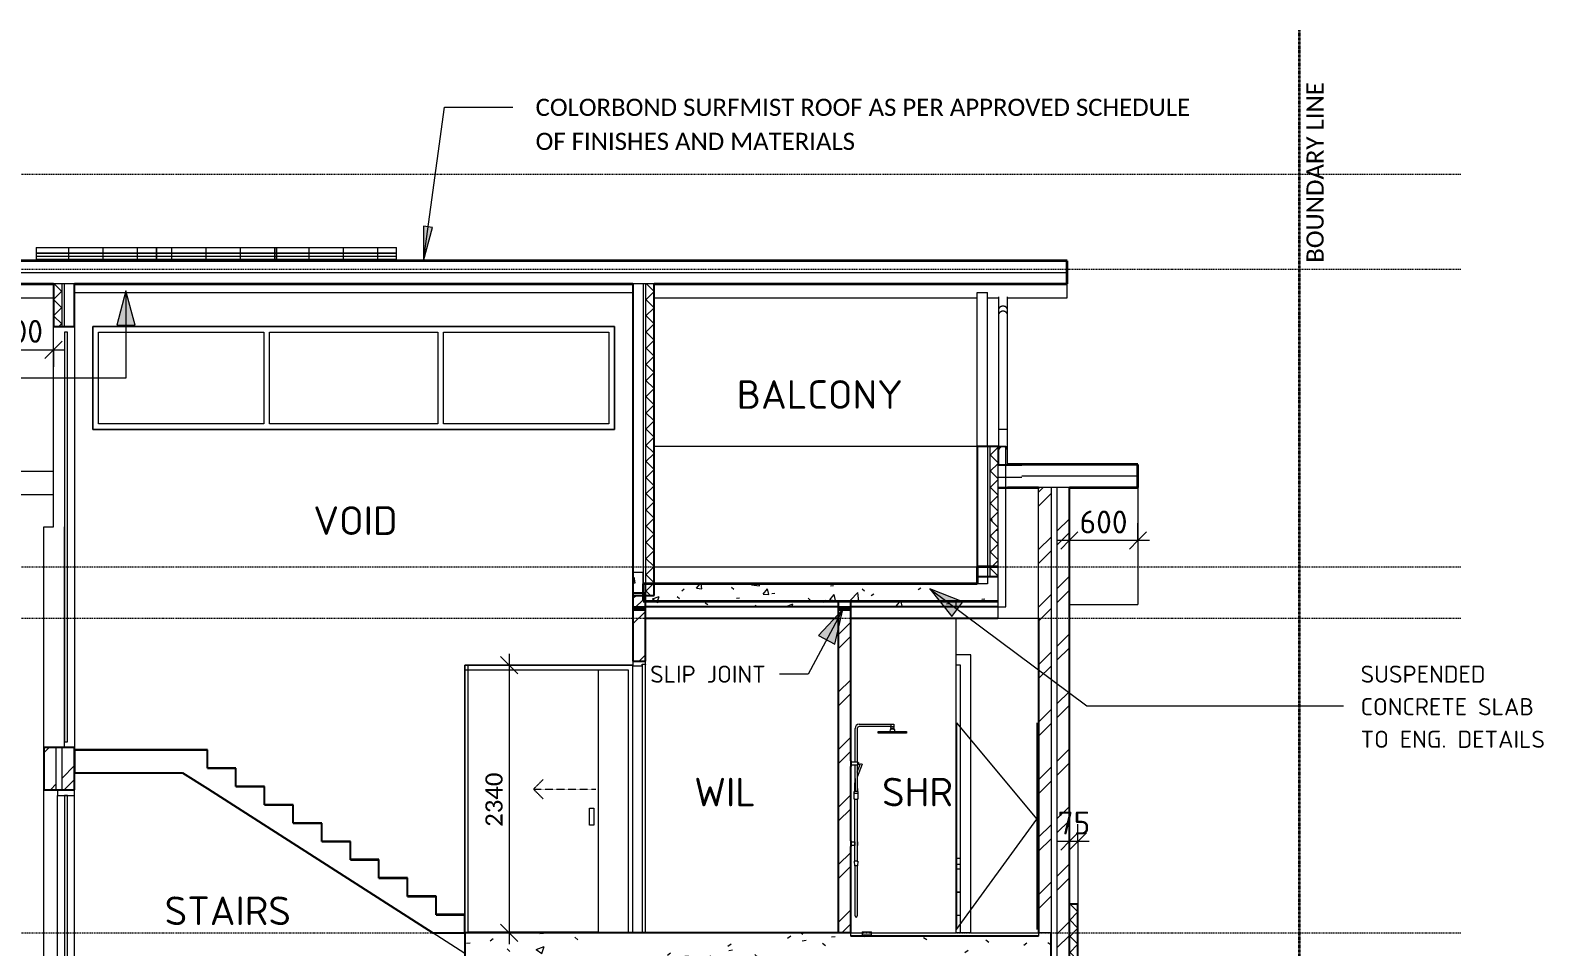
# Model space of a CAD drawing. Header units: millimetres. Extents: x 21069 to 43727, y 26435 to 40228.
# Drawn here: x 30498 to 43727, y 32219 to 40228 of the extents above; entities that cross this region are included whole.
import ezdxf

# ---------------------------------------------------------------- set-up
doc = ezdxf.new("R2010")
doc.units = ezdxf.units.MM
for name, pattern in [('Centre', [30, 12, -6, 6, -6]), ('Dash dot', [8, 4, -2, 0, -2]), ('Elevation Swings', [3, 2, -1])]:
    doc.linetypes.add(name, pattern=pattern)
for name, color, linetype, lineweight in [('A-ANNO-DIMS', 211, 'Continuous', 9), ('A-ANNO-DIMS-100', 211, 'Continuous', 9), ('A-CLNG', 13, 'Continuous', 9), ('A-COLS', 52, 'Continuous', 9), ('A-DETL', 90, 'Continuous', 9), ('A-DETL-GENF', 92, 'Continuous', 9), ('A-DETL-MEDM', 33, 'Continuous', 25), ('A-DETL-THIN', 151, 'Continuous', 9), ('A-DOOR', 31, 'Continuous', 9), ('A-DOOR-FRAM', 31, 'Continuous', 9), ('A-FLOR', 192, 'Continuous', 9), ('A-FLOR-LEVL', 51, 'Continuous', 9), ('A-FLOR-PATT', 8, 'Continuous', 35), ('A-GENM', 13, 'Continuous', 9), ('A-GLAZ', 151, 'Continuous', 9), ('A-ROOF', 132, 'Continuous', 9), ('A-WALL', 113, 'Continuous', 9), ('A-WALL-PATT', 111, 'Continuous', 25), ('E-ELEC-FIXT', 91, 'Continuous', 9), ('G-ANNO-TEXT', 231, 'Continuous', 9), ('I-FURN', 30, 'Continuous', 9), ('I-WALL', 2, 'Continuous', 9), ('P-SANR-FIXT', 6, 'Continuous', 9), ('S-STRS', 31, 'Continuous', 9)]:
    doc.layers.add(name, color=color, linetype=linetype, lineweight=lineweight)
doc.styles.add('Calibri', font='calibri.ttf', dxfattribs={"height": 150})
doc.styles.add('ISOCPEUR', font='ISOCPEUR.ttf', dxfattribs={"height": 200})
doc.styles.add('ISOCPEUR_1', font='ISOCPEUR.ttf', dxfattribs={"height": 150})
doc.styles.add('ISOCPEUR_2', font='ISOCPEUR.ttf', dxfattribs={"height": 250})
doc.dimstyles.new('1_5mm_Calibri_Orange_2', dxfattribs={"dimscale": 304.8, "dimtxt": 176.602264, "dimasz": 0.492126, "dimexe": 0.328084, "dimexo": 0.0625, "dimgap": 0, "dimtad": 1, "dimdec": 0, "dimzin": 0, "dimdsep": 46, "dimtxsty": 'Calibri', "dimblk1": 'OBLIQUE', "dimblk2": 'OBLIQUE', "dimsah": 1, "dimcen": 0.09, "dimdle": 0.328084, "dimazin": 0, "dimtfac": 1, "dimtdec": 4, "dimtix": 1, "dimtmove": 0, "dimatfit": 3, "dimfxl": 0.984252, "dimfxlon": 1, "dimtvp": 1, "dimtolj": 1, "dimtzin": 0, "dimarcsym": 2})
doc.dimstyles.new('2_0mm_ISOCPEUR', dxfattribs={"dimscale": 304.8, "dimtxt": 200.550994, "dimasz": 0.492126, "dimexe": 0.492126, "dimexo": 0.0625, "dimgap": 0, "dimtad": 1, "dimdec": 0, "dimzin": 0, "dimdsep": 46, "dimtxsty": 'ISOCPEUR', "dimblk1": 'OBLIQUE', "dimblk2": 'OBLIQUE', "dimsah": 1, "dimcen": 0.09, "dimdle": 0.328084, "dimazin": 0, "dimtfac": 1, "dimtdec": 4, "dimtix": 1, "dimtmove": 0, "dimatfit": 3, "dimfxl": 1.804462, "dimfxlon": 1, "dimtvp": 1, "dimtolj": 1, "dimtzin": 0, "dimarcsym": 2})
pattern_1 = [(45, (33535.3, 19353.85), (-251.447, 251.447), []), (45, (33535.3, 19734.85), (-251.447, 251.447), [])]
pattern_2 = [(50, (33535.3, 19353.85), (582.989, -51.005), [60.96, -670.56]), (355, (33535.3, 19353.85), (-112.777, 611.382), [48.768, -536.448]), (100.451, (33583.9, 19349.6), (470.216, 560.373), [51.808, -569.888]), (46.184, (33535.3, 19516.4), (867.453, -134.537), [91.44, -1005.84]), (96.636, (33607.6, 19505.2), (759.688, 791.77), [77.71, -854.83]), (351.184, (33535.3, 19516.4), (759.696, 791.76), [73.15, -804.67]), (21, (33616.6, 19475.77), (485.166, -327.249), [60.96, -670.56]), (326, (33616.6, 19475.77), (197.767, 589.402), [48.768, -536.448]), (71.451, (33657, 19448.5), (682.934, 262.148), [51.808, -569.888]), (37.5, (33535.31, 19353.85), (9.883, 270.576), [26.822, -503.123, 26.822, -517.754, -538.48]), (37.5, (33535.31, 19353.85), (9.883, 270.576), [-1074.522, 26.822, -511.658]), (7.5, (33535.3, 19353.85), (213.8225, 320.578), [26.822, -283.667, 26.822, -490.931, -205.232]), (7.5, (33535.3, 19353.85), (213.8225, 320.578), [-828.243, 26.822, -178.41]), (327.5, (33354.06, 19353.85), (433.891, -18.3325), [26.822, -176.378, 26.822, -607.162, -841.248]), (327.5, (33354.06, 19353.85), (433.891, -18.3325), [-837.184, 26.822, -814.426]), (317.5, (33272.78, 19353.85), (474.014, 81.3654), [26.822, -237.338, 26.822, -394.208, -597.408]), (317.5, (33272.78, 19353.85), (474.014, 81.3654), [-685.19, 26.822, -570.586])]
pattern_3 = [(0, (33535.31, 38069.995), (0, 26.147), []), (90, (33535.3, 38070), (-300, 2e-14), [])]
pattern_4 = [(0, (33535.3, 19563.8), (0, 298.858), []), (90, (33535.3, 19563.8), (-300, 2e-14), [])]

# ---------------------------------------------------------------- blocks, each defined once
blk = doc.blocks.new('F_AA 0606 - 1509_1 PANEL_ - F3718-2099822-SECTION B-B')
at = {"layer": 'A-GLAZ', "lineweight": 18}
for p, q in [((30798, 37590), (30798, 34010)), ((30823, 37590), (30798, 37590)), ((30823, 34010), (30823, 37590)), ((30798, 34010), (30823, 34010))]:
    blk.add_line(p, q, dxfattribs=at)
blk = doc.blocks.new('Cavity slider - 1470CSD-2600546-SECTION B-B')
at = {"layer": 'A-DOOR'}
for p, q in [((35465, 32350), (35465, 34640)), ((35385, 33431), (35425, 33431)), ((35385, 33281), (35385, 33431)), ((35425, 33431), (35425, 33281)), ((35425, 33281), (35385, 33281)), ((34325, 32350), (35465, 32350))]:
    blk.add_line(p, q, dxfattribs=at)
at = {"layer": 'A-DOOR', "linetype": 'Elevation Swings'}
for q in [(34981, 33681), (35441, 33596), (34981, 33511)]:
    blk.add_line((34896, 33596), q, dxfattribs=at)
at = {"layer": 'A-DOOR-FRAM'}
for p, q in [((35765, 34680), (34295, 34680)), ((34295, 34680), (34295, 34640)), ((34295, 34680), (34295, 32500)), ((34325, 34680), (34295, 34680)), ((34325, 32340), (34325, 34680)), ((34295, 34640), (35725, 34640)), ((35725, 34640), (35725, 32340))]:
    blk.add_line(p, q, dxfattribs=at)
blk = doc.blocks.new('F_AA 0606 - 1509_1 PANEL_ - F3018-2099795-SECTION B-B')
at = {"layer": 'A-GLAZ', "lineweight": 18}
for p, q in [((30735, 33590), (30735, 33540)), ((30885, 33590), (30735, 33590)), ((30735, 33540), (30885, 33540)), ((30798, 33540), (30798, 30690)), ((30823, 33540), (30798, 33540)), ((30823, 30690), (30823, 33540)), ((30885, 33540), (30885, 33590)), ((30735, 30690), (30735, 30640)), ((30885, 30690), (30735, 30690)), ((30735, 30640), (30885, 30640)), ((30798, 30690), (30823, 30690)), ((30885, 30640), (30885, 30690))]:
    blk.add_line(p, q, dxfattribs=at)
at = {"layer": 'A-GLAZ'}
for p, q in [((30735, 30690), (30735, 33540)), ((30885, 30690), (30885, 33540))]:
    blk.add_line(p, q, dxfattribs=at)
blk = doc.blocks.new('M_Bed-Standard - 1825 x 2007mm - KING-1226963-SECTION B-B')
at = {"layer": 'I-FURN'}
for p, q in [((38590, 32899), (38630, 32899)), ((38590, 32696), (38630, 32696)), ((38630, 32696), (38590, 32696)), ((38630, 32492), (38590, 32492))]:
    blk.add_line(p, q, dxfattribs=at)
blk = doc.blocks.new('3 PANEL 2 transom - AFA1842 SP-1980656-SECTION B-B')
at = {"layer": 'A-GLAZ'}
blk.add_line((38630, 32990), (38590, 32990), dxfattribs=at)
blk = doc.blocks.new('Single - Timber Frame  - 720x2400-1926410-SECTION B-B')
at = {"layer": 'A-DOOR', "lineweight": 18}
for p, q in [((35875, 34685), (35845, 34685)), ((35845, 34685), (35845, 32345)), ((35875, 32345), (35875, 34685)), ((35845, 32345), (35875, 32345))]:
    blk.add_line(p, q, dxfattribs=at)
at = {"layer": 'A-DOOR-FRAM', "lineweight": 18}
for p, q in [((35765, 34715), (35765, 34673)), ((35875, 34715), (35765, 34715)), ((35765, 34673), (35845, 34673)), ((35845, 34673), (35845, 34688)), ((35845, 34688), (35875, 34688)), ((35875, 34688), (35875, 34715))]:
    blk.add_line(p, q, dxfattribs=at)
at = {"layer": 'A-DOOR-FRAM'}
for p, q in [((35765, 32340), (35765, 34673)), ((35875, 34688), (35875, 34685)), ((35845, 32345), (35845, 32340)), ((35875, 32345), (35875, 32340))]:
    blk.add_line(p, q, dxfattribs=at)
blk = doc.blocks.new('Downpipe - 450 Eave-1977526-SECTION B-B')
at = {"layer": 'A-GENM'}
for p, q in [((38961, 37898), (38961, 37781)), ((39041, 37781), (39041, 37898)), ((38961, 37781), (38961, 37737)), ((38961, 37737), (38961, 36590)), ((39041, 37737), (39041, 37781)), ((39041, 36590), (39041, 37737)), ((38961, 36590), (39001, 36590)), ((39002, 36590), (39041, 36590))]:
    blk.add_line(p, q, dxfattribs=at)
for points, knots in [([(39001, 37818), (38997, 37818), (38992, 37817), (38986, 37815), (38981, 37813), (38977, 37811), (38975, 37809), (38972, 37807), (38969, 37804), (38967, 37800), (38965, 37798), (38964, 37795), (38963, 37793), (38962, 37791), (38962, 37789), (38961, 37786), (38961, 37784), (38961, 37782), (38961, 37781)], [0, 0, 0, 0, 0.0833333, 0.125, 0.1666667, 0.2083333, 0.2291667, 0.25, 0.2916667, 0.3333333, 0.3541667, 0.375, 0.3958333, 0.4166667, 0.4375, 0.4583333, 0.4791667, 0.5, 0.5, 0.5, 0.5]), ([(39001, 37773), (38997, 37773), (38992, 37773), (38986, 37771), (38981, 37769), (38977, 37766), (38975, 37764), (38972, 37762), (38969, 37759), (38967, 37756), (38965, 37753), (38964, 37751), (38963, 37749), (38962, 37746), (38962, 37744), (38961, 37742), (38961, 37739), (38961, 37738), (38961, 37737)], [0, 0, 0, 0, 0.0833333, 0.125, 0.1666667, 0.2083333, 0.2291667, 0.25, 0.2916667, 0.3333333, 0.3541667, 0.375, 0.3958333, 0.4166667, 0.4375, 0.4583333, 0.4791667, 0.5, 0.5, 0.5, 0.5]), ([(39041, 37781), (39041, 37782), (39041, 37784), (39041, 37786), (39040, 37789), (39040, 37791), (39039, 37793), (39038, 37795), (39037, 37798), (39036, 37800), (39034, 37802), (39032, 37804), (39030, 37807), (39027, 37809), (39025, 37811), (39021, 37813), (39016, 37815), (39010, 37817), (39004, 37818), (39001, 37818)], [0.5, 0.5, 0.5, 0.5, 0.5208333, 0.5416667, 0.5625, 0.5833333, 0.6041667, 0.625, 0.6458333, 0.6666667, 0.6875, 0.7083333, 0.75, 0.7708333, 0.7916667, 0.8333333, 0.875, 0.9166667, 1, 1, 1, 1]), ([(39041, 37737), (39041, 37738), (39041, 37739), (39041, 37742), (39040, 37744), (39040, 37746), (39039, 37749), (39038, 37751), (39037, 37753), (39036, 37755), (39034, 37757), (39032, 37760), (39030, 37762), (39027, 37764), (39025, 37766), (39021, 37769), (39016, 37771), (39010, 37773), (39004, 37773), (39001, 37773)], [0.5, 0.5, 0.5, 0.5, 0.5208333, 0.5416667, 0.5625, 0.5833333, 0.6041667, 0.625, 0.6458333, 0.6666667, 0.6875, 0.7083333, 0.75, 0.7708333, 0.7916667, 0.8333333, 0.875, 0.9166667, 1, 1, 1, 1])]:
    blk.add_open_spline(points, degree=3, knots=knots, dxfattribs=at)
blk = doc.blocks.new('Solar Panel_ Face Based - Solar Panel_ Face Based-1931305-SECTION B-B')
at = {"layer": 'E-ELEC-FIXT'}
h = blk.add_hatch(dxfattribs=at)
h.set_pattern_fill('FP_8', color=256, style=0, pattern_type=2)
h.set_pattern_definition(pattern_4)
h.paths.add_polyline_path([(30550, 38330), (30550, 38280), (31600, 38280), (31600, 38330)])
h = blk.add_hatch(dxfattribs=at)
h.set_pattern_fill('FP_7', color=256, style=0, pattern_type=2)
h.set_pattern_definition(pattern_3)
h.paths.add_polyline_path([(31600, 38213), (31600, 38280), (30550, 38280), (30550, 38213)])
for p, q in [((30550, 38330), (31600, 38330)), ((30550, 38330), (30550, 38280)), ((30550, 38280), (30550, 38213)), ((31600, 38280), (30550, 38280)), ((31600, 38280), (31600, 38330)), ((31600, 38213), (31600, 38280))]:
    blk.add_line(p, q, dxfattribs=at)
blk = doc.blocks.new('Solar Panel_ Face Based - Solar Panel_ Face Based-V19-SECTION B-B')
at = {"layer": 'E-ELEC-FIXT'}
h = blk.add_hatch(dxfattribs=at)
h.set_pattern_fill('FP_8', color=256, style=0, pattern_type=2)
h.set_pattern_definition(pattern_4)
h.paths.add_polyline_path([(31600, 38330), (31600, 38280), (32650, 38280), (32650, 38330)])
h = blk.add_hatch(dxfattribs=at)
h.set_pattern_fill('FP_7', color=256, style=0, pattern_type=2)
h.set_pattern_definition(pattern_3)
h.paths.add_polyline_path([(32650, 38213), (32650, 38280), (31600, 38280), (31600, 38213)])
for p, q in [((31600, 38330), (32650, 38330)), ((31600, 38330), (31600, 38280)), ((31600, 38280), (31600, 38213)), ((32650, 38280), (31600, 38280)), ((32650, 38280), (32650, 38330)), ((32650, 38213), (32650, 38280))]:
    blk.add_line(p, q, dxfattribs=at)
blk = doc.blocks.new('Solar Panel_ Face Based - Solar Panel_ Face Based-V20-SECTION B-B')
at = {"layer": 'E-ELEC-FIXT'}
h = blk.add_hatch(dxfattribs=at)
h.set_pattern_fill('FP_8', color=256, style=0, pattern_type=2)
h.set_pattern_definition(pattern_4)
h.paths.add_polyline_path([(33700, 38280), (33700, 38330), (32650, 38330), (32650, 38280), (33301, 38280)])
h = blk.add_hatch(dxfattribs=at)
h.set_pattern_fill('FP_7', color=256, style=0, pattern_type=2)
h.set_pattern_definition(pattern_3)
h.paths.add_polyline_path([(32650, 38213), (33700, 38213), (33700, 38280), (32650, 38280)])
for p, q in [((32650, 38330), (33700, 38330)), ((32650, 38330), (32650, 38280)), ((32650, 38280), (32650, 38213)), ((33700, 38280), (32650, 38280)), ((33700, 38280), (33700, 38330)), ((33700, 38213), (33700, 38280))]:
    blk.add_line(p, q, dxfattribs=at)
blk = doc.blocks.new('Downpipe - 450 Eave-2002628-SECTION B-B')
at = {"layer": 'A-GENM'}
for p, q in [((38961, 36740), (38961, 36550)), ((39001, 36740), (38961, 36740)), ((39041, 36740), (39001, 36740)), ((39041, 36550), (39041, 36740)), ((38961, 36550), (38961, 36428)), ((39041, 36428), (39041, 36550)), ((38961, 36235), (38961, 36225)), ((39041, 36225), (39041, 36235))]:
    blk.add_line(p, q, dxfattribs=at)
for points, knots in [([(39001, 36590), (38997, 36590), (38992, 36589), (38986, 36587), (38981, 36585), (38977, 36582), (38975, 36580), (38972, 36578), (38969, 36574), (38967, 36571), (38965, 36568), (38964, 36565), (38963, 36563), (38962, 36560), (38962, 36558), (38961, 36555), (38961, 36553), (38961, 36551), (38961, 36550)], [0, 0, 0, 0, 0.0833333, 0.125, 0.1666667, 0.2083333, 0.2291667, 0.25, 0.2916667, 0.3333333, 0.3541667, 0.375, 0.3958333, 0.4166667, 0.4375, 0.4583333, 0.4791667, 0.5, 0.5, 0.5, 0.5]), ([(39041, 36550), (39041, 36551), (39041, 36553), (39041, 36555), (39040, 36558), (39040, 36560), (39039, 36563), (39038, 36565), (39037, 36568), (39036, 36570), (39034, 36572), (39032, 36575), (39030, 36578), (39027, 36580), (39025, 36582), (39021, 36585), (39016, 36587), (39010, 36589), (39004, 36590), (39001, 36590)], [0.5, 0.5, 0.5, 0.5, 0.5208333, 0.5416667, 0.5625, 0.5833333, 0.6041667, 0.625, 0.6458333, 0.6666667, 0.6875, 0.7083333, 0.75, 0.7708333, 0.7916667, 0.8333333, 0.875, 0.9166667, 1, 1, 1, 1])]:
    blk.add_open_spline(points, degree=3, knots=knots, dxfattribs=at)
blk = doc.blocks.new('3 PANEL 2 transom - FFF0946-1778814-SECTION B-B')
at = {"layer": 'A-GLAZ'}
for p, q in [((31045, 37640), (31045, 36740)), ((35605, 37640), (31045, 37640)), ((31095, 36790), (31095, 37590)), ((31095, 37590), (32540, 37590)), ((32540, 37590), (32540, 36790)), ((32590, 36790), (32590, 37590)), ((32590, 37590), (34060, 37590)), ((34060, 37590), (34060, 36790)), ((34110, 37590), (35555, 37590)), ((34110, 36790), (34110, 37590)), ((35555, 37590), (35555, 36790)), ((35605, 36740), (35605, 37640)), ((32540, 36790), (31095, 36790)), ((34060, 36790), (32590, 36790)), ((35555, 36790), (34110, 36790)), ((31045, 36740), (35605, 36740))]:
    blk.add_line(p, q, dxfattribs=at)
blk = doc.blocks.new('89563_Cavity_Sliding_Door_single - 820CSD-2448972-SECTION B-B')
at = {"layer": 'A-DOOR-FRAM'}
for p, q in [((38720, 34770), (38590, 34770)), ((38630, 34680), (38590, 34680)), ((38630, 32340), (38630, 34680)), ((38720, 32340), (38720, 34770)), ((38720, 32340), (38630, 32340))]:
    blk.add_line(p, q, dxfattribs=at)
blk = doc.blocks.new('HH Shower - Wincrest Shower-2580537-SECTION B-B')
at = {"layer": 'A-GENM'}
for p, q in [((38595, 34177), (38595, 32370)), ((38595, 34177), (39295, 33333)), ((39295, 34177), (39295, 32370)), ((38595, 32370), (39295, 33333))]:
    blk.add_line(p, q, dxfattribs=at)
at = {"layer": 'P-SANR-FIXT'}
for p, q in [((37744, 34163), (38020, 34163)), ((38020, 34143), (37744, 34143)), ((38020, 34165), (38046, 34165)), ((38020, 34163), (38020, 34165)), ((38020, 34140), (38020, 34143)), ((38024, 34140), (38020, 34140)), ((38021, 34137), (38024, 34137)), ((38021, 34127), (38021, 34136)), ((38042, 34140), (38024, 34140)), ((38024, 34137), (38024, 34140)), ((38042, 34137), (38024, 34137)), ((38042, 34140), (38042, 34137)), ((38046, 34140), (38042, 34140)), ((38042, 34137), (38046, 34137)), ((38046, 34165), (38046, 34140)), ((38046, 34136), (38046, 34127)), ((37707, 33835), (37707, 34126)), ((37727, 34126), (37727, 33883)), ((37908, 34101), (38015, 34101)), ((37908, 34090), (37908, 34101)), ((37909, 34090), (37908, 34090)), ((37908, 34088), (37909, 34088)), ((37908, 34085), (37908, 34088)), ((38158, 34085), (37908, 34085)), ((37909, 34090), (38157, 34090)), ((37909, 34088), (37909, 34090)), ((38157, 34088), (37909, 34088)), ((38015, 34101), (38016, 34118)), ((38015, 34101), (38051, 34101)), ((38018, 34120), (38022, 34120)), ((38022, 34126), (38021, 34126)), ((38045, 34120), (38022, 34120)), ((38023, 34126), (38044, 34126)), ((38046, 34126), (38045, 34126)), ((38045, 34120), (38049, 34120)), ((38051, 34118), (38051, 34101)), ((38051, 34101), (38158, 34101)), ((38157, 34090), (38157, 34088)), ((38158, 34090), (38157, 34090)), ((38157, 34088), (38158, 34088)), ((38158, 34101), (38158, 34090)), ((38158, 34088), (38158, 34085)), ((37727, 33883), (37727, 33835)), ((37670, 33845), (37673, 33845)), ((37670, 33795), (37670, 33845)), ((37673, 33795), (37670, 33795)), ((37673, 33845), (37673, 33835)), ((37673, 33835), (37673, 33805)), ((37673, 33835), (37707, 33835)), ((37673, 33805), (37673, 33795)), ((37707, 33805), (37673, 33805)), ((37706, 33835), (37726, 33835)), ((37726, 33805), (37706, 33805)), ((37707, 33690), (37707, 33805)), ((37727, 33835), (37728, 33835)), ((37727, 33746), (37754, 33820)), ((37768, 33815), (37727, 33702)), ((37727, 33805), (37727, 33746)), ((37728, 33805), (37727, 33805)), ((37727, 33746), (37727, 33576)), ((37728, 33835), (37728, 33830)), ((37728, 33830), (37728, 33810)), ((37728, 33830), (37736, 33830)), ((37728, 33810), (37728, 33805)), ((37736, 33810), (37728, 33810)), ((37736, 33830), (37736, 33810)), ((37754, 33820), (37768, 33815)), ((37704, 33576), (37704, 33652)), ((37707, 33690), (37707, 33576)), ((37727, 33702), (37727, 33633)), ((37727, 33633), (37730, 33577)), ((37700, 33576), (37704, 33576)), ((37700, 33560), (37700, 33576)), ((37702, 33560), (37700, 33560)), ((37700, 33559), (37702, 33559)), ((37700, 33510), (37700, 33559)), ((37706, 33510), (37700, 33510)), ((37702, 33560), (37731, 33560)), ((37702, 33559), (37702, 33560)), ((37731, 33559), (37702, 33559)), ((37727, 33576), (37704, 33576)), ((37706, 33510), (37727, 33510)), ((37706, 33135), (37706, 33510)), ((37729, 33577), (37727, 33577)), ((37727, 33510), (37727, 33135)), ((37733, 33510), (37727, 33510)), ((37729, 33577), (37729, 33576)), ((37730, 33577), (37729, 33577)), ((37729, 33576), (37733, 33576)), ((37731, 33560), (37731, 33559)), ((37733, 33560), (37731, 33560)), ((37731, 33559), (37733, 33559)), ((37733, 33576), (37733, 33560)), ((37733, 33559), (37733, 33510)), ((37670, 33145), (37673, 33145)), ((37670, 33095), (37670, 33145)), ((37673, 33095), (37670, 33095)), ((37673, 33145), (37673, 33135)), ((37673, 33135), (37673, 33105)), ((37673, 33135), (37706, 33135)), ((37673, 33105), (37673, 33095)), ((37706, 33105), (37673, 33105)), ((37705, 33105), (37705, 33135)), ((37706, 33135), (37706, 33105)), ((37706, 32967), (37706, 33105)), ((37727, 33135), (37727, 33105)), ((37727, 33135), (37728, 33135)), ((37727, 33105), (37727, 32967)), ((37728, 33105), (37727, 33105)), ((37728, 33135), (37728, 33105)), ((37702, 32967), (37706, 32967)), ((37705, 32927), (37702, 32967)), ((37727, 32967), (37707, 32967)), ((37727, 32967), (37732, 32967)), ((37732, 32967), (37729, 32927)), ((37707, 32927), (37705, 32927)), ((37727, 32927), (37707, 32927)), ((37707, 32488), (37707, 32927)), ((37727, 32927), (37727, 32488)), ((37729, 32927), (37727, 32927))]:
    blk.add_line(p, q, dxfattribs=at)
for centre, radius, start, end in [((37744, 34126), 37.2, 90, 180), ((37744, 34126), 16.9, 90, 180), ((38009, 34153), 15, 318.1223, 41.8777), ((38021, 34136), 0.6, 90, 180), ((38046, 34136), 0.6, 0, 90), ((38018, 34118), 1.95, 93.645, 177.0636), ((38021, 34127), 0.5, 180, 239.9068), ((38021, 34127), 0.5, 240, 270), ((38022, 34124), 2, 39.3937, 90), ((38022, 34122), 2, 270, 320.6063), ((38021, 34123), 3.58, 320.6063, 39.3937), ((38046, 34123), 3.58, 140.6063, 219.3937), ((38045, 34124), 2, 90, 140.6063), ((38045, 34122), 2, 219.3937, 270), ((38046, 34127), 0.5, 300.0932, 0), ((38046, 34127), 0.5, 270, 300), ((38049, 34118), 1.95, 2.9364, 86.355), ((37869, 33658), 165, 168.9178, 182.1689), ((37717, 32488), 10, 180, 0)]:
    blk.add_arc(centre, radius, start, end, dxfattribs=at)
blk = doc.blocks.new('tile grate - 1000x80-2570726-SECTION B-B')
at = {"layer": 'P-SANR-FIXT'}
for p, q in [((37760, 32340), (37770, 32340)), ((37770, 32350), (37850, 32350)), ((37770, 32350), (37770, 32320)), ((37850, 32320), (37770, 32320)), ((37850, 32320), (37850, 32350)), ((37850, 32340), (37858, 32340))]:
    blk.add_line(p, q, dxfattribs=at)
blk = doc.blocks.new('DIMBLOCK8-SECTION B-B')
at = {"layer": 'A-ANNO-DIMS-100'}
for p, q in [((30700, 37436), (30700, 37986)), ((30100, 37436), (30100, 37765)), ((30100, 37436), (30175, 37511)), ((30700, 37436), (30775, 37511)), ((30000, 37436), (30800, 37436)), ((30100, 37436), (30025, 37361)), ((30100, 37436), (30100, 37286)), ((30700, 37436), (30625, 37361)), ((30700, 37436), (30700, 37286))]:
    blk.add_line(p, q, dxfattribs=at)
at = {"layer": 'A-ANNO-DIMS-100', "color": 0, "insert": (30190, 37697), "char_height": 200, "width": 504.03, "attachment_point": 1, "line_spacing_factor": 1.135194, "style": 'ISOCPEUR'}
blk.add_mtext('600', dxfattribs=at)
blk = doc.blocks.new('_Oblique')
at = {"color": 0, "linetype": 'ByBlock', "lineweight": -2}
blk.add_line((-0.5, -0.5), (0.5, 0.5), dxfattribs=at)
blk = doc.blocks.new('DIMBLOCK9-SECTION B-B')
at = {"layer": 'A-ANNO-DIMS-100'}
for p, q in [((39580, 35770), (39580, 35920)), ((40180, 35770), (40180, 35920)), ((40280, 35770), (39480, 35770)), ((39580, 35770), (39505, 35695)), ((39580, 35770), (39655, 35845)), ((39580, 35770), (39580, 35220)), ((40180, 35770), (40105, 35695)), ((40180, 35770), (40255, 35845)), ((40180, 35770), (40180, 35521))]:
    blk.add_line(p, q, dxfattribs=at)
at = {"layer": 'A-ANNO-DIMS-100', "color": 0, "insert": (39670, 36031), "char_height": 200, "width": 504.03, "attachment_point": 1, "line_spacing_factor": 1.135194, "style": 'ISOCPEUR'}
blk.add_mtext('600', dxfattribs=at)
blk = doc.blocks.new('DIMBLOCK10-SECTION B-B')
at = {"layer": 'A-ANNO-DIMS-100'}
for p, q in [((39580, 33139), (39580, 33289)), ((39580, 33139), (39655, 33214)), ((39655, 33139), (39655, 33289)), ((39655, 33139), (39730, 33214)), ((39755, 33139), (39480, 33139)), ((39580, 33139), (39505, 33064)), ((39580, 33139), (39580, 32589)), ((39655, 33139), (39580, 33064)), ((39655, 33139), (39655, 32589))]:
    blk.add_line(p, q, dxfattribs=at)
at = {"layer": 'A-ANNO-DIMS-100', "color": 0, "insert": (39478, 33400), "char_height": 200, "width": 336.02, "attachment_point": 1, "line_spacing_factor": 1.135194, "style": 'ISOCPEUR'}
blk.add_mtext('75', dxfattribs=at)
blk = doc.blocks.new('DIMBLOCK15-SECTION B-B')
at = {"layer": 'A-ANNO-DIMS-100'}
for p, q in [((34684, 34680), (34584, 34680)), ((34684, 34680), (34609, 34755)), ((34684, 34780), (34684, 32240)), ((34684, 34680), (34759, 34605)), ((34684, 34680), (34984, 34680)), ((34684, 32340), (34609, 32415)), ((34684, 32340), (34584, 32340)), ((34684, 32340), (34759, 32265)), ((34684, 32340), (34984, 32340))]:
    blk.add_line(p, q, dxfattribs=at)
at = {"layer": 'A-ANNO-DIMS-100', "color": 0, "insert": (34476, 33267), "char_height": 150, "width": 583.66, "attachment_point": 1, "rotation": 90, "line_spacing_factor": 1.158048, "style": 'Calibri'}
blk.add_mtext('2340', dxfattribs=at)

msp = doc.modelspace()

# ---------------------------------------------------------------- hatches: boundary and pattern name
at = {"layer": 'A-DETL-GENF'}
h = msp.add_hatch(dxfattribs=at)
h.set_pattern_fill('FP_5', style=0, pattern_type=2)
h.set_pattern_definition(pattern_2)
h.paths.add_polyline_path([(35765.4, 35190), (38955.4, 35190), (38955.4, 36225), (39025.4, 36225), (39025.4, 36235), (38955.4, 36235), (38955.4, 36428), (39025.4, 36428), (39025.4, 36590), (38865.4, 36590), (38865.4, 35390), (35855.4, 35390), (35855.4, 35490), (35765.4, 35490), (35765.4, 35264)])
for points in [[(35765.4, 35190), (35765.4, 35160), (35875.4, 35160), (35875.4, 35190)], [(37670.4, 35160), (37670.4, 35190), (37560.4, 35190), (37560.4, 35160), (37593.3, 35160)]]:
    msp.add_hatch(color=8, dxfattribs=at).paths.add_polyline_path(points)
h = msp.add_hatch(dxfattribs=at)
h.set_pattern_fill('FP_9', style=0, pattern_type=2)
h.set_pattern_definition([(50, (33535.3, 19353.85), (728.737, -63.756), [76.2, -838.2]), (355, (33535.3, 19353.85), (-140.97, 764.228), [60.96, -670.56]), (100.451, (33596.04, 19348.54), (587.77, 700.467), [64.76, -712.36]), (46.184, (33535.3, 19557.05), (1084.316, -168.17), [114.3, -1257.3]), (96.636, (33625.7, 19543), (949.61, 989.71), [97.14, -1068.54]), (351.184, (33535.3, 19557), (949.62, 989.7), [91.44, -1005.84]), (21, (33636.9, 19506.25), (606.458, -409.06), [76.2, -838.2]), (326, (33636.9, 19506.25), (247.21, 736.753), [60.96, -670.56]), (71.451, (33687.45, 19472.16), (853.67, 327.685), [64.76, -712.36]), (37.5, (33535.3, 19353.85), (12.3547, 338.22), [33.528, -628.904, 33.528, -647.192, -673.1]), (37.5, (33535.3, 19353.85), (12.3547, 338.22), [-1343.152, 33.528, -639.572]), (7.5, (33535.3, 19353.85), (267.279, 400.722), [33.528, -354.584, 33.528, -613.664, -256.54]), (7.5, (33535.3, 19353.85), (267.279, 400.722), [-1035.304, 33.528, -223.012]), (327.5, (33308.74, 19353.85), (542.3633, -22.9153), [33.528, -220.472, 33.528, -1810.512]), (327.5, (33308.74, 19353.85), (542.3633, -22.9153), [-287.528, -758.952, 33.528, -1018.032]), (317.5, (33207.14, 19353.85), (592.517, 101.707), [33.528, -296.672, 33.528, -492.76, -746.76]), (317.5, (33207.14, 19353.85), (592.517, 101.707), [-856.488, 33.528, -713.232])])
h.paths.add_polyline_path([(39420.4, 32110), (39420.4, 32341), (39310.4, 32341), (39310.4, 32310), (37670.4, 32310), (37670.4, 32340), (34295.4, 32340), (34295.4, 32110), (39310.4, 32110)])
at = {"layer": 'A-FLOR-PATT', "lineweight": 9}
h = msp.add_hatch(dxfattribs=at)
h.set_pattern_fill('FP_5', color=256, style=0, pattern_type=2)
h.set_pattern_definition(pattern_2)
h.paths.add_polyline_path([(38775.4, 35390), (38955.4, 35390), (38955.4, 35540), (38775.4, 35540)])
h = msp.add_hatch(dxfattribs=at)
h.set_pattern_fill('FP_5', color=256, style=0, pattern_type=2)
h.set_pattern_definition(pattern_2)
h.paths.add_polyline_path([(38129.9, 35240), (38955.4, 35240), (38955.4, 35390), (35855.4, 35390), (35855.4, 35240), (37593.3, 35240)])
at = {"layer": 'A-WALL-PATT', "lineweight": 9}
h = msp.add_hatch(dxfattribs=at)
h.set_pattern_fill('FP_2', color=256, angle=-225, style=0, pattern_type=2)
h.set_pattern_definition([(315, (30700.45, 37026.96), (70.711, 70.711), []), (45, (30700.45, 37026.96), (-70.711, 70.711), [])])
h.paths.add_polyline_path([(30700.4, 37640), (30775.4, 37640), (30775.4, 38011.5), (30700.4, 38011.5)])
h = msp.add_hatch(dxfattribs=at)
h.set_pattern_fill('FP_3', color=256, angle=135, style=0, pattern_type=2)
h.set_pattern_definition([(135, (35950.45, 36672.35), (-70.711, -70.711), []), (225, (35950.45, 36672.35), (70.711, -70.711), [])])
h.paths.add_polyline_path([(35950.4, 35290), (35950.4, 38011.5), (35875.4, 38011.5), (35875.4, 35290)])
h = msp.add_hatch(dxfattribs=at)
h.set_pattern_fill('FP_6', color=256, angle=135, style=0, pattern_type=2)
h.set_pattern_definition([(135, (38960.45, 36022), (-70.71, -70.71), []), (225, (38960.45, 36022), (70.71, -70.71), [])])
h.paths.add_polyline_path([(38955.4, 35454), (38955.4, 36225), (38960.4, 36225), (38960.4, 36235), (38955.4, 36235), (38955.4, 36428), (38960.4, 36428), (38960.4, 36590), (38885.4, 36590), (38885.4, 35454)])
h = msp.add_hatch(dxfattribs=at)
h.set_pattern_fill('FP_1', color=256, style=0, pattern_type=2)
h.set_pattern_definition(pattern_1)
h.paths.add_polyline_path([(39310.4, 31890), (39420.4, 31890), (39420.4, 32110), (39310.4, 32110), (39310.4, 31954.4)])
h.paths.add_polyline_path([(39420.4, 32341), (39420.4, 36232.9), (39310.4, 36232.9), (39310.4, 32341), (39337.1, 32341)])
h = msp.add_hatch(dxfattribs=at)
h.set_pattern_fill('FP_1', color=256, style=0, pattern_type=2)
h.set_pattern_definition(pattern_1)
h.paths.add_polyline_path([(39580.4, 31890), (39580.4, 36232.9), (39470.4, 36232.9), (39471.2, 31890)])
h = msp.add_hatch(dxfattribs=at)
h.set_pattern_fill('FP_1', color=256, style=0, pattern_type=2)
h.set_pattern_definition(pattern_1)
h.paths.add_polyline_path([(35875.4, 34715), (35875.4, 35310), (35765.4, 35310), (35765.4, 34715)])
h = msp.add_hatch(dxfattribs=at)
h.set_pattern_fill('FP_1', color=256, style=0, pattern_type=2)
h.set_pattern_definition(pattern_1)
h.paths.add_polyline_path([(37560.4, 32340), (37670.4, 32340), (37670.4, 35240), (37560.4, 35240), (37560.4, 32368.1)])
h = msp.add_hatch(dxfattribs=at)
h.set_pattern_fill('FP_1', color=256, style=0, pattern_type=2)
h.set_pattern_definition(pattern_1)
h.paths.add_polyline_path([(30615.4, 33590), (30725.4, 33590), (30725.4, 33960), (30615.4, 33960), (30615.4, 33609.2)])
h = msp.add_hatch(dxfattribs=at)
h.set_pattern_fill('FP_1', color=256, style=0, pattern_type=2)
h.set_pattern_definition(pattern_1)
h.paths.add_polyline_path([(30885.4, 33590), (30885.4, 33960), (30775.4, 33960), (30775.4, 33590)])
h = msp.add_hatch(dxfattribs=at)
h.set_pattern_fill('FP_4', color=256, angle=135, style=0, pattern_type=2)
h.set_pattern_definition([(135, (39655.45, 32240), (-70.71, -70.71), []), (225, (39655.45, 32240), (70.71, -70.71), [])])
h.paths.add_polyline_path([(39655.4, 31890), (39655.4, 32590), (39580.4, 32590), (39580.4, 31890)])
at = {"layer": 'G-ANNO-TEXT'}
for points in [[(33933.7, 38213.3), (34013.8, 38505), (33935.6, 38515.8)], [(31334.4, 37950.4), (31254, 37650.4), (31414.8, 37650.4)], [(38361, 35348.1), (38553.3, 35104.3), (38649.5, 35233.1)], [(37600, 35165.7), (37387.6, 34939.2), (37529.3, 34863.3)]]:
    msp.add_hatch(color=7, dxfattribs=at).paths.add_polyline_path(points)

# ---------------------------------------------------------------- linework, layer by layer
at = {"layer": 'A-CLNG', "lineweight": 25}
for p, q in [((37560.4, 35190), (35875.4, 35190)), ((35875.4, 35090), (37560.4, 35090)), ((38955.4, 35190), (37670.4, 35190)), ((37670.4, 35090), (38955.4, 35090))]:
    msp.add_line(p, q, dxfattribs=at)
at = {"layer": 'A-COLS'}
for p, q in [((38775.4, 37935.7), (38865.4, 37935.7)), ((38775.4, 36590), (38775.4, 37935.7)), ((38865.4, 36590), (38865.4, 37935.7))]:
    msp.add_line(p, q, dxfattribs=at)
at = {"layer": 'A-DETL', "linetype": 'Dash dot', "lineweight": 35}
msp.add_line((41589.1, 40228.5), (41589.1, 29840.4), dxfattribs=at)
at = {"layer": 'A-DETL'}
for p, q in [((39025.4, 36590), (38865.4, 36590)), ((38865.4, 36590), (38865.4, 35390)), ((39025.4, 35190), (39025.4, 36590)), ((34295.4, 32160.9), (33847.2, 32447.8)), ((37670.4, 32310), (37670.4, 32340)), ((39420.4, 32341), (39310.4, 32341)), ((39310.4, 32341), (39310.4, 32310))]:
    msp.add_line(p, q, dxfattribs=at)
at = {"layer": 'A-DETL-MEDM'}
for p, q in [((39166.3, 36428), (38955.4, 36428)), ((34295.4, 32340), (34295.4, 32110)), ((37670.4, 32340), (34295.4, 32340)), ((39310.4, 32310), (37670.4, 32310)), ((39420.4, 32110), (39420.4, 32341))]:
    msp.add_line(p, q, dxfattribs=at)
at = {"layer": 'A-DETL-THIN'}
for p, q in [((38955.4, 36428), (38955.4, 36323.5)), ((38955.4, 36323.5), (38955.4, 36235)), ((38955.4, 36323.5), (39166.3, 36323.5)), ((38955.4, 36235), (39166.3, 36235)), ((38955.4, 36225), (38955.4, 35090)), ((39310.4, 36225), (38955.4, 36225)), ((39310.4, 35090), (39310.4, 36225)), ((35855.4, 35490), (35765.4, 35490)), ((35765.4, 35490), (35765.4, 35190)), ((35855.4, 35390), (35855.4, 35490)), ((38865.4, 35390), (35855.4, 35390)), ((35765.4, 35190), (39025.4, 35190)), ((35875.4, 35190), (35765.4, 35190)), ((35765.4, 35190), (35765.4, 35160)), ((35765.4, 35160), (35875.4, 35160)), ((35875.4, 35160), (35875.4, 35190)), ((37670.4, 35190), (37560.4, 35190)), ((37560.4, 35190), (37560.4, 35160)), ((37560.4, 35160), (37670.4, 35160)), ((37670.4, 35160), (37670.4, 35190)), ((38955.4, 35090), (39310.4, 35090)), ((34325.4, 34400), (34325.4, 34640)), ((35465.4, 34400), (35465.4, 34640))]:
    msp.add_line(p, q, dxfattribs=at)
at = {"layer": 'A-FLOR', "lineweight": 35}
for p, q in [((38955.4, 35540), (38775.4, 35540)), ((38775.4, 35540), (38775.4, 35390)), ((38775.4, 35390), (35855.4, 35390)), ((35855.4, 35390), (35855.4, 35240)), ((35855.4, 35240), (38955.4, 35240))]:
    msp.add_line(p, q, dxfattribs=at)
at = {"layer": 'A-FLOR'}
for p, q in [((38590.4, 32940), (38630.4, 32940)), ((38630.4, 32340), (38590.4, 32340))]:
    msp.add_line(p, q, dxfattribs=at)
at = {"layer": 'A-FLOR-LEVL', "linetype": 'Centre'}
for p, q in [((22531.9, 38970), (43009, 38970)), ((22531.9, 38140), (43009, 38140)), ((22531.9, 35540), (43009, 35540)), ((22531.9, 35090), (43009, 35090)), ((22531.9, 32340), (43009, 32340))]:
    msp.add_line(p, q, dxfattribs=at)
at = {"layer": 'A-ROOF', "lineweight": 35}
for p, q in [((39560.4, 38213.3), (30100.4, 38213.3)), ((39560.4, 38011.5), (39560.4, 38213.3)), ((30100.4, 38011.5), (30700.4, 38011.5)), ((30885.4, 38011.5), (35765.4, 38011.5)), ((35950.4, 38011.5), (39560.4, 38011.5)), ((38960.4, 36434.7), (38960.4, 36428)), ((40180.4, 36434.7), (39040.8, 36434.7)), ((40180.4, 36232.9), (40180.4, 36434.7)), ((38960.4, 36235), (38960.4, 36232.9)), ((39041, 36232.9), (39310.4, 36232.9)), ((39580.4, 36232.9), (40180.4, 36232.9))]:
    msp.add_line(p, q, dxfattribs=at)
at = {"layer": 'A-ROOF'}
for p, q in [((30100.4, 38212.2), (39560.4, 38212.2)), ((30100.4, 38111.9), (39560.4, 38111.9)), ((39560.4, 37891.5), (39560.4, 38011.5)), ((30100.4, 37891.5), (30700.4, 37891.5)), ((35950.4, 37891.5), (38775.4, 37891.5)), ((38865.4, 37891.5), (38961, 37891.5)), ((39041, 37891.5), (39560.4, 37891.5)), ((39040.8, 36433.7), (40180.4, 36433.7)), ((30700.4, 36371.2), (27375.4, 36371.2)), ((39166.3, 36333.3), (40180.4, 36333.3)), ((40180.4, 36232.9), (40180.4, 35211.4)), ((39580.4, 35211.4), (40180.4, 35211.4))]:
    msp.add_line(p, q, dxfattribs=at)
at = {"layer": 'A-WALL', "lineweight": 25}
for p, q in [((30700.4, 38011.5), (30700.4, 37640)), ((30885.4, 37640), (30885.4, 38011.5)), ((35765.4, 38011.5), (35765.4, 35290)), ((35950.4, 35290), (35950.4, 38011.5)), ((30700.4, 37640), (30885.4, 37640)), ((38775.4, 36590), (38775.4, 35540)), ((38960.4, 36590), (38775.4, 36590)), ((38960.4, 36434.7), (38960.4, 36590)), ((38960.4, 36225), (38960.4, 36232.9)), ((39310.4, 36232.9), (39310.4, 36225)), ((39580.4, 30415), (39580.4, 36232.9)), ((38775.4, 35454), (38955.4, 35454)), ((35875.4, 35310), (35765.4, 35310)), ((35765.4, 35310), (35765.4, 34715)), ((35765.4, 35290), (35950.4, 35290)), ((35875.4, 34715), (35875.4, 35310)), ((37560.4, 35240), (37560.4, 32340)), ((37670.4, 33845), (37670.4, 35240)), ((39310.4, 35090), (39310.4, 32341)), ((35765.4, 34715), (35875.4, 34715)), ((30615.4, 33960), (30615.4, 33590)), ((30885.4, 33960), (30615.4, 33960)), ((30885.4, 33590), (30885.4, 33960)), ((37670.4, 33145), (37670.4, 33795)), ((30615.4, 33590), (30885.4, 33590)), ((37670.4, 32340), (37670.4, 33095)), ((39655.4, 32590), (39580.4, 32590)), ((39655.4, 31890), (39655.4, 32590))]:
    msp.add_line(p, q, dxfattribs=at)
at = {"layer": 'A-WALL'}
for p, q in [((30885.4, 38011.5), (30700.4, 38011.5)), ((30775.4, 37640), (30775.4, 38011.5)), ((30795.4, 37640), (30795.4, 38011.5)), ((35950.4, 38011.5), (35765.4, 38011.5)), ((35855.4, 38011.5), (35855.4, 35390)), ((35875.4, 38011.5), (35875.4, 35290)), ((35765.4, 37934), (30885.4, 37934)), ((30700.4, 35890), (30700.4, 37640)), ((30885.4, 37640), (30885.4, 33960)), ((31045.4, 36740), (31045.4, 37640)), ((31045.4, 37640), (35605.4, 37640)), ((35605.4, 37640), (35605.4, 36740)), ((35605.4, 36740), (31045.4, 36740)), ((38775.4, 36590), (35950.4, 36590)), ((38865.4, 36590), (38865.4, 35454)), ((38885.4, 36590), (38885.4, 35454)), ((30700.4, 36169.4), (27975.4, 36169.4)), ((39580.4, 36232.9), (39310.4, 36232.9)), ((39420.4, 36232.9), (39420.4, 32341)), ((39470.4, 36232.9), (39470.4, 30415)), ((30615.4, 33960), (30615.4, 35890)), ((30615.4, 35890), (30700.4, 35890)), ((30792.9, 35890), (30792.9, 33960)), ((35950.4, 35540), (38775.4, 35540)), ((38590.4, 35190), (38590.4, 35240)), ((38590.4, 32340), (38590.4, 35090)), ((30725.4, 33590), (30725.4, 33960)), ((30775.4, 33590), (30775.4, 33960)), ((30615.4, 30640), (30615.4, 33590)), ((37670.4, 32340), (37770.4, 32340)), ((37850.4, 32340), (38590.4, 32340))]:
    msp.add_line(p, q, dxfattribs=at)
at = {"layer": 'G-ANNO-TEXT', "color": 7}
for p, q in [((33933.7, 38213.3), (34118.8, 39555.1)), ((34118.8, 39555.1), (34715, 39555.1)), ((33935.6, 38515.8), (33933.7, 38213.3)), ((33933.7, 38213.3), (34013.8, 38505)), ((34013.8, 38505), (33935.6, 38515.8)), ((31334.4, 37950.4), (31254, 37650.4)), ((31414.8, 37650.4), (31334.4, 37950.4)), ((31334.4, 37950.4), (31334.4, 37188.8)), ((31254, 37650.4), (31414.8, 37650.4)), ((31334.4, 37188.8), (30002.6, 37188.8)), ((38361, 35348.1), (38553.3, 35104.3)), ((38649.5, 35233.1), (38361, 35348.1)), ((38361, 35348.1), (39732.5, 34324.5)), ((38553.3, 35104.3), (38649.5, 35233.1)), ((37600, 35165.7), (37297.8, 34601.1)), ((37600, 35165.7), (37387.6, 34939.2)), ((37529.3, 34863.3), (37600, 35165.7)), ((37387.6, 34939.2), (37529.3, 34863.3)), ((37297.8, 34601.1), (37047.6, 34601.1)), ((39732.5, 34324.5), (41976.6, 34324.5))]:
    msp.add_line(p, q, dxfattribs=at)
at = {"layer": 'I-WALL'}
for p, q in [((34295.4, 32500), (34295.4, 34680)), ((34295.4, 34680), (35765.4, 34680)), ((38720.4, 32340), (39310.4, 32340))]:
    msp.add_line(p, q, dxfattribs=at)
at = {"layer": 'S-STRS', "lineweight": 25}
for p, q in [((32045.4, 33940), (30885.4, 33940)), ((30885.4, 33940), (30885.4, 33939)), ((32045.4, 33939), (30885.4, 33939)), ((30885.4, 33939), (30885.4, 33739)), ((30885.4, 33939), (32045.4, 33939)), ((32045.4, 33939), (32045.4, 33940)), ((32045.4, 33779), (32045.4, 33939)), ((30885.4, 33739), (31829.7, 33739)), ((31829.7, 33739), (32045.4, 33600.9)), ((32295.4, 33780), (32045.4, 33780)), ((32045.4, 33780), (32045.4, 33779)), ((32295.4, 33779), (32045.4, 33779)), ((32045.4, 33779), (32295.4, 33779)), ((32295.4, 33779), (32295.4, 33780)), ((32295.4, 33619), (32295.4, 33779)), ((32545.4, 33620), (32295.4, 33620)), ((32295.4, 33620), (32295.4, 33619)), ((32545.4, 33619), (32295.4, 33619)), ((32295.4, 33619), (32545.4, 33619)), ((32545.4, 33619), (32545.4, 33620)), ((32545.4, 33459), (32545.4, 33619)), ((32045.4, 33600.9), (34015.6, 32340)), ((32795.4, 33460), (32545.4, 33460)), ((32545.4, 33460), (32545.4, 33459)), ((32795.4, 33459), (32545.4, 33459)), ((32545.4, 33459), (32795.4, 33459)), ((32795.4, 33459), (32795.4, 33460)), ((32795.4, 33299), (32795.4, 33459)), ((33045.4, 33300), (32795.4, 33300)), ((32795.4, 33300), (32795.4, 33299)), ((33045.4, 33299), (32795.4, 33299)), ((32795.4, 33299), (33045.4, 33299)), ((33045.4, 33299), (33045.4, 33300)), ((33045.4, 33139), (33045.4, 33299)), ((33295.4, 33140), (33045.4, 33140)), ((33045.4, 33140), (33045.4, 33139)), ((33295.4, 33139), (33045.4, 33139)), ((33045.4, 33139), (33295.4, 33139)), ((33295.4, 33139), (33295.4, 33140)), ((33295.4, 32979), (33295.4, 33139)), ((33545.4, 32980), (33295.4, 32980)), ((33295.4, 32980), (33295.4, 32979)), ((33545.4, 32979), (33295.4, 32979)), ((33295.4, 32979), (33545.4, 32979)), ((33545.4, 32979), (33545.4, 32980)), ((33545.4, 32819), (33545.4, 32979)), ((33795.4, 32820), (33545.4, 32820)), ((33545.4, 32820), (33545.4, 32819)), ((33795.4, 32819), (33545.4, 32819)), ((33545.4, 32819), (33795.4, 32819)), ((33795.4, 32819), (33795.4, 32820)), ((33795.4, 32659), (33795.4, 32819)), ((34045.4, 32660), (33795.4, 32660)), ((33795.4, 32660), (33795.4, 32659)), ((34045.4, 32659), (33795.4, 32659)), ((33795.4, 32659), (34045.4, 32659)), ((34045.4, 32659), (34045.4, 32660)), ((34045.4, 32499), (34045.4, 32659)), ((34295.4, 32500), (34045.4, 32500)), ((34045.4, 32500), (34045.4, 32499)), ((34295.4, 32499), (34045.4, 32499)), ((34045.4, 32499), (34295.4, 32499)), ((34295.4, 32499), (34295.4, 32500)), ((34295.4, 32340), (34295.4, 32499)), ((34015.6, 32340), (34295.4, 32340))]:
    msp.add_line(p, q, dxfattribs=at)

# ---------------------------------------------------------------- block references
at = {"layer": 'A-DOOR', "linetype": 'Elevation Swings'}
msp.add_blockref('Cavity slider - 1470CSD-2600546-SECTION B-B', (0, 0), dxfattribs=at)
at = {"layer": 'A-DOOR'}
msp.add_blockref('Single - Timber Frame  - 720x2400-1926410-SECTION B-B', (0, 0), dxfattribs=at)
at = {"layer": 'A-DOOR-FRAM'}
msp.add_blockref('89563_Cavity_Sliding_Door_single - 820CSD-2448972-SECTION B-B', (0, 0), dxfattribs=at)
at = {"layer": 'A-GENM'}
for name in ['Downpipe - 450 Eave-1977526-SECTION B-B', 'Downpipe - 450 Eave-2002628-SECTION B-B', 'HH Shower - Wincrest Shower-2580537-SECTION B-B']:
    msp.add_blockref(name, (0, 0), dxfattribs=at)
at = {"layer": 'A-GLAZ'}
for name in ['F_AA 0606 - 1509_1 PANEL_ - F3718-2099822-SECTION B-B', '3 PANEL 2 transom - FFF0946-1778814-SECTION B-B', 'F_AA 0606 - 1509_1 PANEL_ - F3018-2099795-SECTION B-B', '3 PANEL 2 transom - AFA1842 SP-1980656-SECTION B-B']:
    msp.add_blockref(name, (0, 0), dxfattribs=at)
at = {"layer": 'E-ELEC-FIXT'}
for name in ['Solar Panel_ Face Based - Solar Panel_ Face Based-1931305-SECTION B-B', 'Solar Panel_ Face Based - Solar Panel_ Face Based-V19-SECTION B-B', 'Solar Panel_ Face Based - Solar Panel_ Face Based-V20-SECTION B-B']:
    msp.add_blockref(name, (0, 0), dxfattribs=at)
at = {"layer": 'I-FURN'}
msp.add_blockref('M_Bed-Standard - 1825 x 2007mm - KING-1226963-SECTION B-B', (0, 0), dxfattribs=at)
at = {"layer": 'P-SANR-FIXT'}
msp.add_blockref('tile grate - 1000x80-2570726-SECTION B-B', (0, 0), dxfattribs=at)

# ---------------------------------------------------------------- texts
at = {"layer": 'G-ANNO-TEXT', "color": 5, "insert": (41653.4, 38197), "char_height": 150, "width": 2004.219, "attachment_point": 1, "rotation": 90, "style": 'Calibri'}
msp.add_mtext('BOUNDARY LINE', dxfattribs=at)
at = {"layer": 'G-ANNO-TEXT', "color": 7, "attachment_point": 1}
for s, insert, char_height, width, style in [('COLORBOND SURFMIST ROOF AS PER APPROVED SCHEDULE ', (34915, 39630.1), 150, 7335.441, 'Calibri'), ('OF FINISHES AND MATERIALS', (34915, 39332.4), 150, 3527.425, 'Calibri'), ('BALCONY', (36672.4, 37170.1), 250, 1699.578, 'ISOCPEUR_2'), ('VOID', (32971.9, 36068.1), 250, 841.772, 'ISOCPEUR_2'), ('SLIP JOINT', (35916.3, 34676.1), 150, 1186.497, 'ISOCPEUR_1'), ('SUSPENDED ', (42126.6, 34676.1), 150, 1378.902, 'ISOCPEUR_1'), ('CONCRETE SLAB ', (42126.6, 34391.7), 150, 1891.983, 'ISOCPEUR_1'), ('TO ENG. DETAILS', (42126.6, 34107.2), 150, 1891.983, 'ISOCPEUR_1'), ('WIL', (36300.7, 33695.8), 250, 641.35, 'ISOCPEUR_2'), ('SHR', (37943.1, 33695.8), 250, 721.519, 'ISOCPEUR_2'), ('STAIRS', (31672.2, 32658.2), 250, 1322.784, 'ISOCPEUR_2')]:
    msp.add_mtext(s, dxfattribs=dict(at, insert=insert, char_height=char_height, width=width, style=style))

# ---------------------------------------------------------------- dimensions: what is measured, and where the dimension line sits
at = {"layer": 'A-ANNO-DIMS'}
for base, p1, p2, override, picture, middle in [((30700.4, 37436.2), (30100.4, 37765.3), (30700.4, 37986.2), {"dimpost": '<>', "dimfxl": 639.367264}, 'DIMBLOCK8-SECTION B-B', (30400.4, 37536.2)), ((39580.4, 35770.3), (40180.4, 35521), (39580.4, 35220.3), {"dimpost": '<>', "dimfxl": 671.13677}, 'DIMBLOCK9-SECTION B-B', (39880.4, 35870.3)), ((39580.4, 33139.2), (39655.4, 32589.2), (39580.4, 32589.2), {"dimpost": '<>', "dimfxl": 75}, 'DIMBLOCK10-SECTION B-B', (39617.9, 33239.2))]:
    dim = msp.add_linear_dim(base=base, p1=p1, p2=p2, dimstyle='2_0mm_ISOCPEUR', override=override, dxfattribs=at)
    dim.commit()
    dim.dimension.update_dxf_attribs({"geometry": picture, "text_midpoint": middle})
dim = msp.add_linear_dim(base=(34683.9, 32340), p1=(34983.9, 34680), p2=(34983.9, 32340), angle=90, dimstyle='1_5mm_Calibri_Orange_2', override={"dimpost": '<>', "dimfxl": 2340}, dxfattribs=at)
dim.commit()
dim.dimension.update_dxf_attribs({"geometry": 'DIMBLOCK15-SECTION B-B', "text_midpoint": (34607.1, 33510)})

doc.saveas('drawing.dxf')
